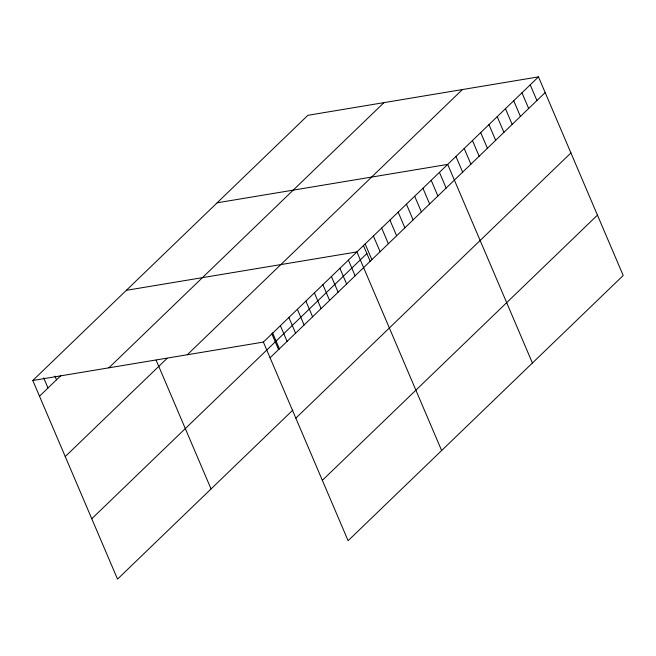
<?xml version="1.0" encoding="UTF-8"?>
<svg xmlns="http://www.w3.org/2000/svg" width="656" height="656" viewBox="0 0 656 656"><rect width="100%" height="100%" fill="white"/><g stroke="black" fill="none" stroke-linecap="round" stroke-linejoin="round"><path stroke-width="0.98" d="M292.896 410.049L117.522 579.117L32.8 380.496L307.902 115.3L538.478 76.883L623.2 275.504L348.098 540.7L263.376 342.079L538.478 76.883M39.499 396.191L60.754 375.699M108.888 367.819L383.99 102.623M65.247 456.56L167.034 358.43M187.288 354.757L462.39 89.56M91.774 518.748L366.876 253.552M270.075 357.782L545.177 92.586M295.823 418.143L570.925 152.946M322.35 480.34L597.452 215.143M217.12 202.811L447.695 164.402L532.418 363.022M126.337 290.329L356.913 251.912L441.636 450.541M32.8 380.496L263.376 342.079M530.228 84.845L536.92 100.54M521.971 92.799L528.67 108.494M513.722 100.753L520.421 116.448M505.464 108.707L512.164 124.41M497.215 116.661L503.915 132.364M488.966 124.624L495.657 140.318M480.709 132.578L487.408 148.272M472.459 140.532L479.151 156.235M464.202 148.486L470.901 164.189M455.953 156.448L462.644 172.143M439.446 172.356L446.137 188.059M431.189 180.31L437.888 196.013M422.94 188.272L429.631 203.967M414.682 196.226L421.382 211.921M406.433 204.18L413.124 219.875M398.176 212.134L404.875 227.837M389.926 220.088L396.618 235.791M381.669 228.05L388.368 243.745M373.42 236.004L380.111 251.699M365.162 243.958L371.862 259.661M363.367 245.319L370.279 261.539M348.41 260.112L355.109 275.807M339.906 268.312L346.606 284.007M331.403 276.504L338.102 292.207M322.9 284.704L329.599 300.399M314.396 292.904L321.096 308.599M305.893 301.096L312.592 316.799M297.389 309.296L304.089 324.991M288.886 317.488L295.585 333.191M280.383 325.688L287.082 341.391M272.576 332.838L279.497 349.058M271.879 333.888L278.579 349.582M156.128 360.177L211.052 488.95M54.924 376.101L56.506 379.799M43.665 377.84L48.003 387.991"/></g></svg>
